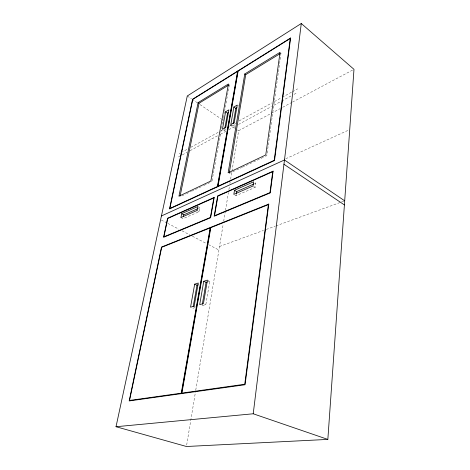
<?xml version="1.0" encoding="UTF-8"?>
<svg xmlns="http://www.w3.org/2000/svg" width="470" height="470" viewBox="0 0 470 470"><rect width="100%" height="100%" fill="white"/><g stroke="black" fill="none" stroke-linecap="round" stroke-linejoin="round"><path stroke-width="0.35" stroke-dasharray="2.35 1.76" d="M281.019 53.075L266.831 155.658L263.529 157.221M234.924 195.038L236.005 195.684L255.169 187.371L255.78 183.165L254.153 182.143M236.005 195.684L236.222 194.316M186.678 445.055L195.638 390.881M195.755 390.159L223.191 224.184M223.667 221.305L225.33 211.236M225.453 210.513L228.426 192.524M228.902 189.645L229.466 186.208M229.906 183.559L230.147 182.107M230.623 179.211L231.822 171.973M231.939 171.25L238.643 130.719L280.114 108.646M202.082 305.688L205.825 304.642L209.767 281.225L208.022 280.384M230.829 124.573L232.814 125.919L233.055 124.521M223.462 129.814L224.454 130.472L224.701 129.085M212.029 180.938L223.291 118.434M223.42 117.717L224.46 111.972M224.589 111.249L229.383 84.671M180.909 217.545L183.024 218.679L199.145 211.682L199.873 207.758L197.753 206.571M179.205 153.643L180.492 152.944M181.138 152.591L187.571 149.072M190.791 147.31L218.462 132.176M221.041 130.766L222.968 129.708M229.407 126.189L231.334 125.132M239.06 120.913L271.877 102.959M274.457 101.549L281.536 97.678M282.176 97.325L291.829 92.05M292.475 91.697L297.622 88.877M224.454 130.472L226.111 129.573M232.814 125.919L235.652 124.374M178.506 156.962L179.793 156.263M182.372 154.865L186.89 152.421M190.115 150.67L217.845 135.642M220.424 134.244L226.229 131.095M228.808 129.696L235.258 126.201M238.484 124.456L271.378 106.631M273.957 105.233L281.048 101.385M281.695 101.038L291.371 95.792M293.95 94.394L297.175 92.649M282.705 107.272L291.776 102.442M292.422 102.096L353.981 69.337M181.919 195.843L185.832 193.993M186.484 193.681L191.043 191.525M191.695 191.214L203.428 185.662M204.08 185.356L211.9 181.655M229.19 173.471L241.739 167.532M242.397 167.22L262.871 157.532M285.76 158.76L349.063 129.896M198.534 208.345L199.873 207.758M254.458 183.746L255.78 183.165M219.502 246.492L263.529 230.435M266.279 229.43L275.22 226.17M275.908 225.917L344.005 201.084M207.916 281.806L209.767 281.225M192.912 308.238L195.338 307.568M194.175 306.176L195.361 306.704M204.632 304.108L205.825 304.642M161.28 220.001L167.108 223.038M167.755 223.373L178.764 229.113M182.002 230.799L189.774 234.847M192.365 236.199L205.966 243.284M208.557 244.635L218.92 250.034M197.012 210.501L199.145 211.682M253.536 186.355L255.169 187.371M187.283 95.992L191.513 98.853M192.113 99.258L197.553 102.936M199.967 104.575L221.117 118.869M221.722 119.28L223.532 120.508M230.183 125.002L235.018 128.269M237.432 129.902L238.643 130.719M234.23 122.711L235.723 123.728M237.72 105.433L238.695 106.12"/><path stroke-width="0.7" d="M327.843 439.409L353.981 69.337L301.276 23.5L187.283 95.992L116.019 426.725L186.443 446.5L327.843 439.409L253.218 413.782L116.019 426.725M253.218 413.782L301.276 23.5M236.334 193.628L236.657 191.572L253.8 184.034M234.501 190.274L233.837 194.392L252.989 186.02L253.606 181.808L234.501 190.274L236.657 191.572M229.313 172.749L245.716 74.677L280.402 53.457M244.77 73.966L228.138 172.819L265.767 154.947L280.061 52.305L244.77 73.966L245.716 74.677M202.323 304.272L206.066 282.388L207.299 282M233.173 123.816L235.811 108.382L236.939 107.748M203.739 281.283L199.703 304.625L203.445 303.567L207.434 280.108L203.739 281.283L206.066 282.388M233.86 107.019L230.829 124.573L234.23 122.711L237.227 105.086L233.86 107.019L235.811 108.382M181.502 393.631L210.566 227.392M217.669 186.743L237.92 70.911M193.17 306.804L196.995 285.243L198.193 284.867M224.825 128.386L227.539 113.094L228.632 112.471M194.674 284.156L190.544 307.198L194.175 306.176L198.27 283.016L194.674 284.156L196.995 285.243M225.594 111.754L222.475 129.156L225.788 127.335L228.872 109.874L225.594 111.754L227.539 113.094M183.406 216.752L183.788 214.831L197.864 208.639M181.679 213.691L180.909 217.545L197.012 210.501L197.753 206.571L181.679 213.691L183.788 214.831M180.116 196.049L199.033 103.236L228.761 85.046M198.105 102.607L178.941 196.196L210.854 181.032L228.438 83.989L198.105 102.607L199.033 103.236M161.427 215.965L284.473 159.976L344.692 200.831M283.945 164.271L344.404 204.932M268.388 204.626L244.741 384.243L181.908 393.079L210.789 227.674L268.388 204.626M272.723 171.697L269.968 192.618L214.514 215.73L217.916 196.125L272.723 171.697M290.254 38.499L274.221 160.311L218.021 186.238L238.137 71.046L290.254 38.499M268.793 204.062L245.058 384.748L129.174 400.945L161.521 247.044L268.793 204.062M273.117 171.139L270.262 192.888L214.155 216.241L217.686 195.878L273.117 171.139M290.613 37.982L274.509 160.552L169.535 208.921L192.594 99.24L290.613 37.982M213.844 197.941L210.401 217.446L163.895 236.827L167.749 218.485L213.844 197.941M214.197 197.435L210.625 217.716L163.572 237.297L167.579 218.239L214.197 197.435M210.202 227.909L181.273 393.167L129.532 400.446L161.692 247.314L210.202 227.909M237.597 71.381L217.451 186.502L169.852 208.463L192.765 99.387L237.597 71.381"/></g></svg>
